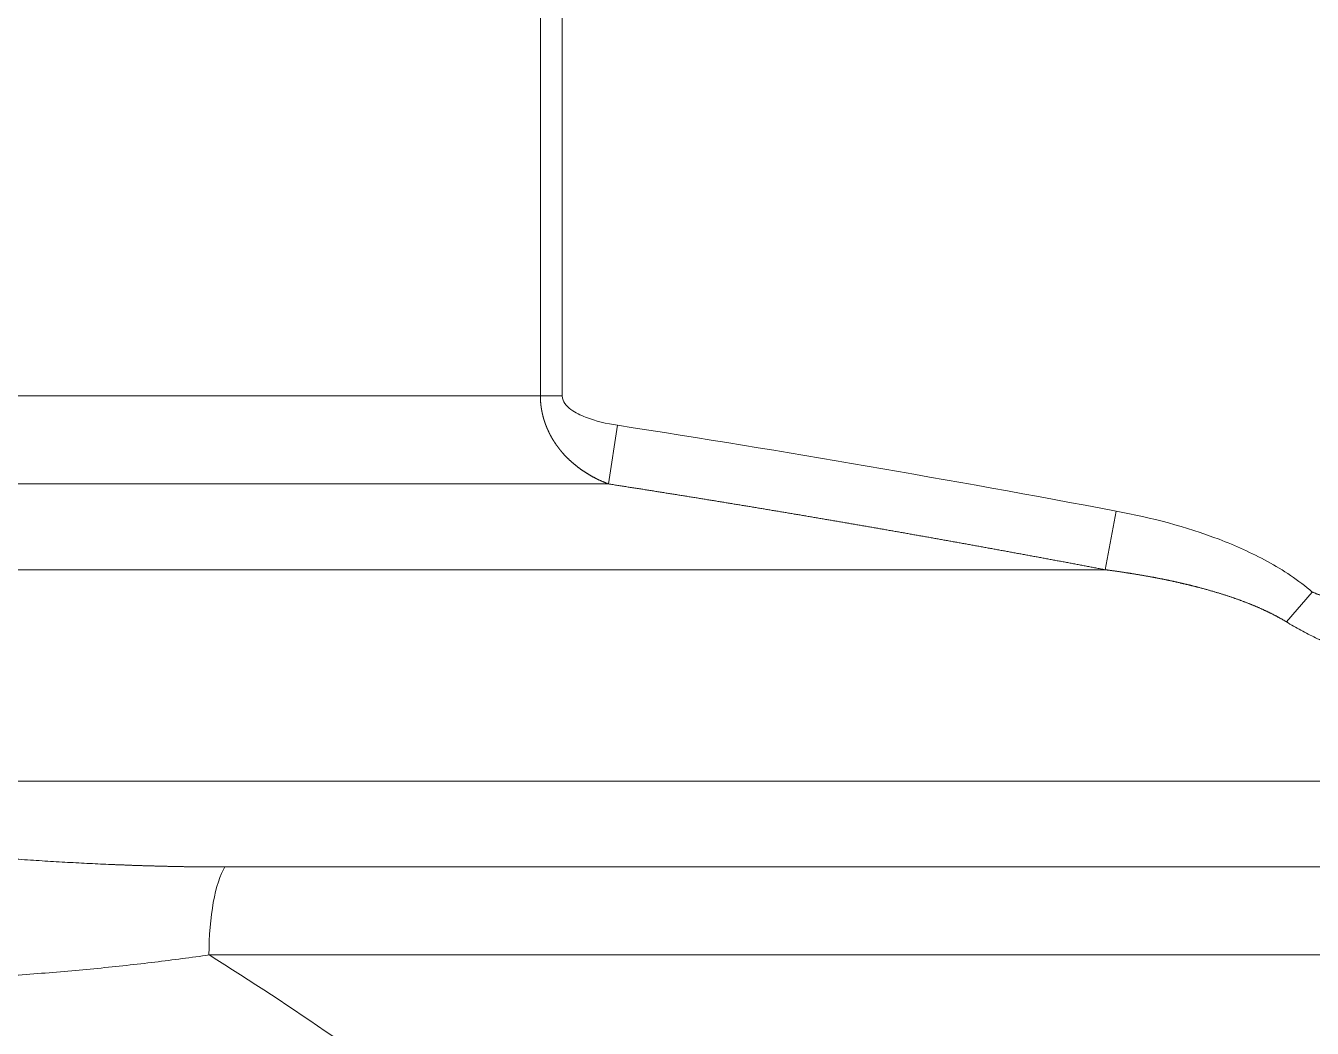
# Model space of a CAD drawing. Header units: millimetres. Extents: x 4664 to 8864, y -38 to 2932.
# Drawn here: x 7886.99 to 7904.46, y 1821.28 to 1834.9 of the extents above; entities that cross this region are included whole.
import ezdxf

# ---------------------------------------------------------------- set-up
doc = ezdxf.new("R2010")
doc.units = ezdxf.units.MM

msp = doc.modelspace()

# ---------------------------------------------------------------- linework, layer by layer
at = {"lineweight": 5}
for p, q in [((7893.978, 1840.925), (7893.978, 1829.869)), ((7894.275, 1829.869), (7894.275, 1840.925)), ((7872.896, 1829.869), (7894.275, 1829.869)), ((7894.902, 1828.674), (7895.025, 1829.471)), ((7874.09, 1828.674), (7894.902, 1828.674)), ((7901.645, 1827.509), (7901.796, 1828.305)), ((7873.117, 1827.509), (7901.645, 1827.509)), ((7904.105, 1826.801), (7904.457, 1827.205)), ((7877.478, 1824.636), (7929.4, 1824.636)), ((7926.065, 1823.471), (7889.695, 1823.471)), ((7889.479, 1822.276), (7926.477, 1822.276))]:
    msp.add_line(p, q, dxfattribs=at)
at = {"lineweight": 5, "extrusion": (0, 0, -1)}
msp.add_ellipse((7889.842, 1822.276), major_axis=(0, 1.306), ratio=0.278426, start_param=4.712389, end_param=5.867354, dxfattribs=at)
at = {"lineweight": 5}
for points, knots in [([(7893.978, 1829.869), (7893.978, 1829.867), (7893.978, 1829.864), (7893.978, 1829.86), (7893.978, 1829.856), (7893.978, 1829.851), (7893.978, 1829.847), (7893.978, 1829.842), (7893.978, 1829.838), (7893.978, 1829.833), (7893.978, 1829.829), (7893.978, 1829.825), (7893.979, 1829.82), (7893.979, 1829.816), (7893.979, 1829.811), (7893.979, 1829.807), (7893.98, 1829.802), (7893.98, 1829.798), (7893.98, 1829.794), (7893.981, 1829.789), (7893.981, 1829.785), (7893.981, 1829.78), (7893.982, 1829.776), (7893.982, 1829.771), (7893.982, 1829.767), (7893.983, 1829.762), (7893.983, 1829.758), (7893.984, 1829.754), (7893.984, 1829.749), (7893.985, 1829.745), (7893.985, 1829.74), (7893.986, 1829.736), (7893.986, 1829.731), (7893.987, 1829.727), (7893.988, 1829.722), (7893.988, 1829.718), (7893.989, 1829.714), (7893.989, 1829.709), (7893.99, 1829.705), (7893.991, 1829.7), (7893.992, 1829.696), (7893.992, 1829.691), (7893.993, 1829.687), (7893.994, 1829.682), (7893.995, 1829.678), (7893.995, 1829.674), (7893.996, 1829.669), (7893.997, 1829.665), (7893.998, 1829.66), (7893.999, 1829.656), (7894, 1829.651), (7894.001, 1829.647), (7894.002, 1829.642), (7894.002, 1829.638), (7894.003, 1829.633), (7894.004, 1829.629), (7894.005, 1829.625), (7894.006, 1829.62), (7894.007, 1829.616), (7894.009, 1829.611), (7894.01, 1829.607), (7894.011, 1829.602), (7894.012, 1829.598), (7894.013, 1829.594), (7894.014, 1829.589), (7894.015, 1829.585), (7894.017, 1829.58), (7894.018, 1829.576), (7894.019, 1829.571), (7894.02, 1829.567), (7894.021, 1829.563), (7894.023, 1829.558), (7894.024, 1829.554), (7894.025, 1829.549), (7894.027, 1829.545), (7894.028, 1829.54), (7894.03, 1829.536), (7894.031, 1829.532), (7894.032, 1829.527), (7894.034, 1829.523), (7894.035, 1829.518), (7894.037, 1829.514), (7894.038, 1829.51), (7894.04, 1829.505), (7894.041, 1829.501), (7894.043, 1829.496), (7894.044, 1829.492), (7894.046, 1829.488), (7894.048, 1829.483), (7894.049, 1829.479), (7894.051, 1829.475), (7894.052, 1829.47), (7894.054, 1829.466), (7894.056, 1829.461), (7894.058, 1829.457), (7894.059, 1829.453), (7894.061, 1829.448), (7894.063, 1829.444), (7894.065, 1829.44), (7894.066, 1829.435), (7894.068, 1829.431), (7894.07, 1829.427), (7894.072, 1829.422), (7894.074, 1829.418), (7894.076, 1829.414), (7894.078, 1829.409), (7894.08, 1829.405), (7894.082, 1829.401), (7894.084, 1829.396), (7894.086, 1829.392), (7894.088, 1829.388), (7894.09, 1829.383), (7894.092, 1829.379), (7894.094, 1829.375), (7894.096, 1829.37), (7894.098, 1829.366), (7894.1, 1829.362), (7894.102, 1829.358), (7894.104, 1829.353), (7894.107, 1829.349), (7894.109, 1829.345), (7894.111, 1829.341), (7894.113, 1829.336), (7894.116, 1829.332), (7894.118, 1829.328), (7894.12, 1829.324), (7894.123, 1829.319), (7894.125, 1829.315), (7894.127, 1829.311), (7894.13, 1829.307), (7894.132, 1829.302), (7894.134, 1829.298), (7894.137, 1829.294), (7894.139, 1829.29), (7894.142, 1829.286), (7894.144, 1829.282), (7894.147, 1829.277), (7894.149, 1829.273), (7894.152, 1829.269), (7894.154, 1829.265), (7894.157, 1829.261), (7894.16, 1829.257), (7894.162, 1829.252), (7894.165, 1829.248), (7894.167, 1829.244), (7894.17, 1829.24), (7894.173, 1829.236), (7894.176, 1829.232), (7894.178, 1829.228), (7894.181, 1829.224), (7894.184, 1829.219), (7894.187, 1829.215), (7894.189, 1829.211), (7894.192, 1829.207), (7894.195, 1829.203), (7894.198, 1829.199), (7894.201, 1829.195), (7894.204, 1829.191), (7894.207, 1829.187), (7894.21, 1829.183), (7894.213, 1829.179), (7894.216, 1829.175), (7894.219, 1829.171), (7894.222, 1829.167), (7894.225, 1829.163), (7894.228, 1829.159), (7894.231, 1829.155), (7894.234, 1829.151), (7894.237, 1829.147), (7894.24, 1829.143), (7894.243, 1829.139), (7894.246, 1829.135), (7894.25, 1829.131), (7894.253, 1829.127), (7894.256, 1829.123), (7894.259, 1829.12), (7894.262, 1829.116), (7894.266, 1829.112), (7894.27, 1829.107), (7894.275, 1829.101), (7894.28, 1829.095), (7894.286, 1829.088), (7894.292, 1829.082), (7894.298, 1829.075), (7894.304, 1829.068), (7894.31, 1829.062), (7894.316, 1829.055), (7894.323, 1829.049), (7894.329, 1829.042), (7894.335, 1829.036), (7894.342, 1829.029), (7894.348, 1829.023), (7894.355, 1829.016), (7894.362, 1829.01), (7894.368, 1829.003), (7894.375, 1828.997), (7894.382, 1828.991), (7894.389, 1828.984), (7894.396, 1828.978), (7894.403, 1828.971), (7894.41, 1828.965), (7894.418, 1828.959), (7894.425, 1828.952), (7894.433, 1828.946), (7894.44, 1828.94), (7894.448, 1828.934), (7894.455, 1828.927), (7894.463, 1828.921), (7894.471, 1828.915), (7894.479, 1828.909), (7894.487, 1828.903), (7894.495, 1828.896), (7894.503, 1828.89), (7894.511, 1828.884), (7894.519, 1828.878), (7894.528, 1828.872), (7894.536, 1828.866), (7894.545, 1828.86), (7894.553, 1828.854), (7894.562, 1828.849), (7894.571, 1828.843), (7894.579, 1828.837), (7894.588, 1828.831), (7894.597, 1828.825), (7894.606, 1828.82), (7894.615, 1828.814), (7894.625, 1828.808), (7894.634, 1828.803), (7894.643, 1828.797), (7894.653, 1828.792), (7894.662, 1828.786), (7894.672, 1828.781), (7894.681, 1828.775), (7894.691, 1828.77), (7894.701, 1828.765), (7894.711, 1828.76), (7894.721, 1828.754), (7894.731, 1828.749), (7894.741, 1828.744), (7894.751, 1828.739), (7894.761, 1828.734), (7894.772, 1828.729), (7894.782, 1828.724), (7894.793, 1828.719), (7894.803, 1828.715), (7894.814, 1828.71), (7894.825, 1828.705), (7894.835, 1828.701), (7894.846, 1828.696), (7894.857, 1828.692), (7894.868, 1828.687), (7894.879, 1828.683), (7894.891, 1828.678), (7894.898, 1828.676), (7894.902, 1828.674)], [0, 0, 0, 0, 0.002602, 0.005204, 0.007808, 0.010414, 0.01302, 0.015628, 0.018238, 0.020849, 0.023461, 0.026074, 0.028689, 0.031306, 0.033924, 0.036543, 0.039164, 0.041787, 0.044412, 0.047037, 0.049665, 0.052294, 0.054926, 0.057558, 0.060193, 0.062829, 0.065468, 0.068108, 0.07075, 0.073393, 0.076039, 0.078687, 0.081336, 0.083988, 0.086642, 0.089298, 0.091955, 0.094615, 0.097277, 0.099942, 0.102608, 0.105277, 0.107947, 0.11062, 0.113296, 0.115973, 0.118653, 0.121336, 0.12402, 0.126707, 0.129397, 0.132089, 0.134783, 0.13748, 0.140179, 0.142881, 0.145586, 0.148293, 0.151003, 0.153715, 0.15643, 0.159148, 0.161868, 0.164591, 0.167317, 0.170046, 0.172777, 0.175511, 0.178248, 0.180988, 0.183731, 0.186477, 0.189226, 0.191977, 0.194732, 0.197489, 0.20025, 0.203014, 0.205781, 0.20855, 0.211323, 0.214099, 0.216879, 0.219661, 0.222447, 0.225236, 0.228028, 0.230823, 0.233622, 0.236424, 0.239229, 0.242038, 0.24485, 0.247665, 0.250484, 0.253306, 0.256132, 0.258961, 0.261794, 0.26463, 0.26747, 0.270314, 0.27316, 0.276011, 0.278865, 0.281723, 0.284584, 0.28745, 0.290319, 0.293191, 0.296067, 0.298948, 0.301832, 0.304719, 0.307611, 0.310506, 0.313405, 0.316308, 0.319216, 0.322126, 0.325041, 0.32796, 0.330883, 0.33381, 0.336741, 0.339676, 0.342615, 0.345558, 0.348505, 0.351456, 0.354411, 0.357371, 0.360335, 0.363303, 0.366275, 0.369251, 0.372232, 0.375216, 0.378205, 0.381199, 0.384197, 0.387199, 0.390205, 0.393216, 0.396231, 0.39925, 0.402274, 0.405303, 0.408336, 0.411373, 0.414415, 0.417461, 0.420512, 0.423568, 0.426628, 0.429692, 0.432761, 0.435835, 0.438913, 0.441996, 0.445084, 0.448176, 0.451273, 0.454375, 0.457482, 0.460593, 0.463709, 0.46683, 0.469955, 0.473085, 0.476221, 0.479361, 0.482505, 0.485655, 0.48881, 0.491969, 0.495134, 0.498303, 0.501477, 0.506888, 0.51233, 0.517804, 0.52331, 0.528849, 0.534419, 0.540022, 0.545657, 0.551325, 0.557025, 0.562757, 0.568523, 0.57432, 0.580151, 0.586015, 0.591911, 0.597841, 0.603803, 0.609799, 0.615827, 0.621889, 0.627984, 0.634113, 0.640275, 0.64647, 0.652699, 0.658962, 0.665258, 0.671588, 0.677951, 0.684348, 0.690779, 0.697244, 0.703743, 0.710276, 0.716843, 0.723445, 0.73008, 0.736749, 0.743453, 0.750191, 0.756963, 0.76377, 0.770611, 0.777487, 0.784397, 0.791342, 0.798321, 0.805335, 0.812384, 0.819467, 0.826586, 0.833739, 0.840927, 0.84815, 0.855407, 0.8627, 0.870028, 0.877391, 0.884789, 0.892222, 0.899691, 0.907194, 0.914733, 0.922307, 0.929917, 0.937562, 0.945242, 0.952958, 0.96071, 0.968496, 0.976319, 0.984177, 0.992071, 1, 1, 1, 1]), ([(7895.025, 1829.471), (7894.877, 1829.493), (7894.73, 1829.527), (7894.522, 1829.608), (7894.454, 1829.641), (7894.332, 1829.73), (7894.275, 1829.792), (7894.275, 1829.869)], [0, 0, 0, 0, 0.5, 0.5, 0.75, 0.75, 1, 1, 1, 1]), ([(7894.902, 1828.674), (7894.923, 1828.671), (7894.964, 1828.664), (7895.027, 1828.655), (7895.089, 1828.645), (7895.152, 1828.635), (7895.214, 1828.625), (7895.277, 1828.615), (7895.339, 1828.606), (7895.402, 1828.596), (7895.465, 1828.586), (7895.527, 1828.576), (7895.59, 1828.566), (7895.652, 1828.556), (7895.715, 1828.546), (7895.777, 1828.536), (7895.84, 1828.526), (7895.903, 1828.516), (7895.965, 1828.506), (7896.028, 1828.496), (7896.091, 1828.486), (7896.153, 1828.476), (7896.216, 1828.465), (7896.279, 1828.455), (7896.341, 1828.445), (7896.404, 1828.435), (7896.467, 1828.425), (7896.529, 1828.414), (7896.592, 1828.404), (7896.655, 1828.394), (7896.718, 1828.383), (7896.78, 1828.373), (7896.843, 1828.363), (7896.906, 1828.352), (7896.969, 1828.342), (7897.031, 1828.331), (7897.094, 1828.321), (7897.157, 1828.31), (7897.22, 1828.3), (7897.283, 1828.289), (7897.346, 1828.279), (7897.408, 1828.268), (7897.471, 1828.258), (7897.534, 1828.247), (7897.597, 1828.236), (7897.66, 1828.226), (7897.723, 1828.215), (7897.786, 1828.204), (7897.849, 1828.193), (7897.911, 1828.183), (7897.974, 1828.172), (7898.037, 1828.161), (7898.1, 1828.15), (7898.163, 1828.139), (7898.226, 1828.129), (7898.289, 1828.118), (7898.352, 1828.107), (7898.415, 1828.096), (7898.478, 1828.085), (7898.541, 1828.074), (7898.604, 1828.063), (7898.667, 1828.052), (7898.731, 1828.041), (7898.794, 1828.03), (7898.857, 1828.019), (7898.92, 1828.008), (7898.983, 1827.996), (7899.046, 1827.985), (7899.109, 1827.974), (7899.172, 1827.963), (7899.236, 1827.952), (7899.299, 1827.94), (7899.362, 1827.929), (7899.425, 1827.918), (7899.488, 1827.907), (7899.552, 1827.895), (7899.615, 1827.884), (7899.678, 1827.873), (7899.741, 1827.861), (7899.805, 1827.85), (7899.868, 1827.838), (7899.931, 1827.827), (7899.994, 1827.815), (7900.058, 1827.804), (7900.121, 1827.792), (7900.184, 1827.781), (7900.248, 1827.769), (7900.311, 1827.758), (7900.375, 1827.746), (7900.438, 1827.734), (7900.501, 1827.723), (7900.565, 1827.711), (7900.628, 1827.699), (7900.692, 1827.688), (7900.755, 1827.676), (7900.819, 1827.664), (7900.882, 1827.652), (7900.946, 1827.64), (7901.009, 1827.629), (7901.073, 1827.617), (7901.136, 1827.605), (7901.2, 1827.593), (7901.263, 1827.581), (7901.327, 1827.569), (7901.391, 1827.557), (7901.454, 1827.545), (7901.518, 1827.533), (7901.581, 1827.521), (7901.624, 1827.513), (7901.645, 1827.509)], [0, 0, 0, 0, 0.009242, 0.018485, 0.02773, 0.036977, 0.046225, 0.055475, 0.064727, 0.07398, 0.083236, 0.092492, 0.101751, 0.111011, 0.120273, 0.129537, 0.138802, 0.148069, 0.157338, 0.166609, 0.175882, 0.185156, 0.194432, 0.20371, 0.21299, 0.222272, 0.231555, 0.240841, 0.250128, 0.259417, 0.268708, 0.278001, 0.287296, 0.296593, 0.305892, 0.315192, 0.324495, 0.333799, 0.343106, 0.352414, 0.361725, 0.371037, 0.380352, 0.389668, 0.398987, 0.408307, 0.41763, 0.426955, 0.436281, 0.44561, 0.454941, 0.464274, 0.473609, 0.482946, 0.492285, 0.501627, 0.51097, 0.520316, 0.529664, 0.539014, 0.548366, 0.55772, 0.567077, 0.576436, 0.585797, 0.59516, 0.604525, 0.613893, 0.623263, 0.632635, 0.642009, 0.651386, 0.660765, 0.670146, 0.679529, 0.688915, 0.698303, 0.707694, 0.717087, 0.726482, 0.735879, 0.745279, 0.754682, 0.764086, 0.773493, 0.782903, 0.792314, 0.801729, 0.811145, 0.820564, 0.829986, 0.83941, 0.848836, 0.858265, 0.867696, 0.87713, 0.886567, 0.896005, 0.905447, 0.914891, 0.924337, 0.933786, 0.943237, 0.952691, 0.962148, 0.971607, 0.981069, 0.990533, 1, 1, 1, 1]), ([(7904.457, 1827.205), (7904.271, 1827.367), (7904.062, 1827.504), (7903.636, 1827.738), (7903.416, 1827.836), (7902.742, 1828.093), (7902.274, 1828.215), (7901.796, 1828.305)], [0, 0, 0, 0, 0.25, 0.25, 0.5, 0.5, 1, 1, 1, 1]), ([(7907.463, 1827.608), (7907.46, 1827.606), (7907.456, 1827.603), (7907.45, 1827.599), (7907.443, 1827.595), (7907.436, 1827.59), (7907.429, 1827.585), (7907.422, 1827.581), (7907.414, 1827.576), (7907.406, 1827.571), (7907.399, 1827.566), (7907.391, 1827.561), (7907.383, 1827.556), (7907.374, 1827.551), (7907.366, 1827.545), (7907.357, 1827.54), (7907.348, 1827.534), (7907.339, 1827.529), (7907.33, 1827.523), (7907.32, 1827.517), (7907.311, 1827.512), (7907.301, 1827.506), (7907.291, 1827.5), (7907.28, 1827.494), (7907.27, 1827.488), (7907.259, 1827.482), (7907.249, 1827.475), (7907.238, 1827.469), (7907.227, 1827.463), (7907.215, 1827.456), (7907.204, 1827.45), (7907.192, 1827.443), (7907.18, 1827.437), (7907.168, 1827.43), (7907.155, 1827.423), (7907.143, 1827.417), (7907.13, 1827.41), (7907.117, 1827.403), (7907.104, 1827.396), (7907.091, 1827.389), (7907.077, 1827.382), (7907.063, 1827.375), (7907.049, 1827.368), (7907.035, 1827.361), (7907.021, 1827.354), (7907.006, 1827.347), (7906.991, 1827.34), (7906.976, 1827.332), (7906.961, 1827.325), (7906.946, 1827.318), (7906.93, 1827.311), (7906.914, 1827.304), (7906.898, 1827.296), (7906.882, 1827.289), (7906.865, 1827.282), (7906.849, 1827.274), (7906.832, 1827.267), (7906.815, 1827.26), (7906.797, 1827.252), (7906.775, 1827.243), (7906.748, 1827.232), (7906.716, 1827.219), (7906.685, 1827.207), (7906.654, 1827.195), (7906.623, 1827.184), (7906.593, 1827.173), (7906.564, 1827.163), (7906.535, 1827.153), (7906.506, 1827.143), (7906.478, 1827.134), (7906.45, 1827.125), (7906.422, 1827.117), (7906.395, 1827.109), (7906.369, 1827.101), (7906.343, 1827.094), (7906.317, 1827.086), (7906.292, 1827.08), (7906.268, 1827.073), (7906.244, 1827.067), (7906.22, 1827.061), (7906.197, 1827.056), (7906.174, 1827.051), (7906.152, 1827.046), (7906.13, 1827.041), (7906.109, 1827.037), (7906.089, 1827.032), (7906.068, 1827.028), (7906.049, 1827.025), (7906.02, 1827.019), (7905.983, 1827.013), (7905.936, 1827.006), (7905.889, 1826.999), (7905.843, 1826.993), (7905.797, 1826.988), (7905.752, 1826.984), (7905.707, 1826.981), (7905.663, 1826.978), (7905.618, 1826.976), (7905.575, 1826.975), (7905.531, 1826.975), (7905.489, 1826.975), (7905.446, 1826.976), (7905.404, 1826.978), (7905.363, 1826.98), (7905.322, 1826.984), (7905.281, 1826.987), (7905.252, 1826.99), (7905.233, 1826.993), (7905.224, 1826.994), (7905.216, 1826.995), (7905.207, 1826.996), (7905.199, 1826.997), (7905.19, 1826.998), (7905.181, 1827), (7905.173, 1827.001), (7905.164, 1827.002), (7905.155, 1827.004), (7905.146, 1827.005), (7905.137, 1827.007), (7905.128, 1827.008), (7905.119, 1827.01), (7905.109, 1827.011), (7905.1, 1827.013), (7905.091, 1827.015), (7905.081, 1827.016), (7905.072, 1827.018), (7905.063, 1827.02), (7905.053, 1827.022), (7905.043, 1827.024), (7905.034, 1827.026), (7905.024, 1827.028), (7905.014, 1827.03), (7905.004, 1827.032), (7904.994, 1827.035), (7904.984, 1827.037), (7904.974, 1827.039), (7904.964, 1827.042), (7904.954, 1827.044), (7904.944, 1827.046), (7904.934, 1827.049), (7904.924, 1827.051), (7904.913, 1827.054), (7904.903, 1827.057), (7904.892, 1827.06), (7904.882, 1827.062), (7904.871, 1827.065), (7904.861, 1827.068), (7904.85, 1827.071), (7904.839, 1827.074), (7904.828, 1827.077), (7904.818, 1827.08), (7904.807, 1827.083), (7904.796, 1827.087), (7904.785, 1827.09), (7904.774, 1827.093), (7904.763, 1827.097), (7904.752, 1827.1), (7904.74, 1827.104), (7904.729, 1827.107), (7904.718, 1827.111), (7904.706, 1827.115), (7904.695, 1827.118), (7904.684, 1827.122), (7904.672, 1827.126), (7904.66, 1827.13), (7904.649, 1827.134), (7904.637, 1827.138), (7904.626, 1827.142), (7904.614, 1827.146), (7904.602, 1827.15), (7904.59, 1827.155), (7904.578, 1827.159), (7904.566, 1827.163), (7904.554, 1827.168), (7904.542, 1827.172), (7904.53, 1827.177), (7904.518, 1827.181), (7904.506, 1827.186), (7904.494, 1827.191), (7904.482, 1827.195), (7904.469, 1827.2), (7904.461, 1827.203), (7904.457, 1827.205)], [0, 0, 0, 0, 0.002496, 0.005055, 0.007677, 0.010363, 0.013113, 0.015926, 0.018802, 0.021742, 0.024746, 0.027812, 0.030943, 0.034136, 0.037394, 0.040714, 0.044098, 0.047546, 0.051057, 0.054631, 0.058269, 0.06197, 0.065734, 0.069562, 0.073454, 0.077408, 0.081426, 0.085507, 0.089652, 0.093859, 0.09813, 0.102464, 0.106862, 0.111322, 0.115846, 0.120433, 0.125083, 0.129796, 0.134572, 0.139411, 0.144313, 0.149278, 0.154306, 0.159397, 0.164551, 0.169767, 0.175046, 0.180388, 0.185793, 0.19126, 0.19679, 0.202382, 0.208037, 0.213754, 0.219534, 0.225376, 0.23128, 0.237246, 0.243275, 0.249365, 0.260452, 0.271361, 0.282094, 0.292649, 0.303027, 0.313229, 0.323254, 0.333102, 0.342773, 0.352268, 0.361587, 0.37073, 0.379697, 0.388487, 0.397102, 0.405542, 0.413806, 0.421895, 0.429809, 0.437548, 0.445112, 0.452502, 0.459718, 0.46676, 0.473628, 0.480322, 0.486843, 0.49319, 0.499365, 0.514596, 0.529667, 0.54458, 0.559335, 0.573932, 0.588372, 0.602655, 0.616782, 0.630754, 0.644571, 0.658234, 0.671743, 0.6851, 0.698306, 0.711361, 0.724266, 0.737022, 0.74963, 0.752263, 0.754916, 0.757588, 0.760279, 0.76299, 0.765721, 0.76847, 0.77124, 0.774028, 0.776836, 0.779664, 0.782511, 0.785377, 0.788262, 0.791167, 0.794092, 0.797035, 0.799998, 0.80298, 0.805981, 0.809001, 0.812041, 0.8151, 0.818178, 0.821275, 0.824391, 0.827527, 0.830681, 0.833855, 0.837047, 0.840259, 0.84349, 0.846739, 0.850007, 0.853295, 0.856601, 0.859926, 0.86327, 0.866633, 0.870015, 0.873415, 0.876834, 0.880272, 0.883729, 0.887204, 0.890698, 0.89421, 0.897741, 0.901291, 0.904859, 0.908446, 0.912051, 0.915674, 0.919316, 0.922977, 0.926655, 0.930353, 0.934068, 0.937802, 0.941553, 0.945323, 0.949112, 0.952918, 0.956743, 0.960585, 0.964446, 0.968325, 0.972222, 0.976136, 0.980069, 0.984019, 0.987988, 0.991974, 0.995978, 1, 1, 1, 1]), ([(7901.645, 1827.509), (7901.651, 1827.508), (7901.662, 1827.507), (7901.679, 1827.504), (7901.696, 1827.502), (7901.713, 1827.5), (7901.729, 1827.498), (7901.746, 1827.495), (7901.763, 1827.493), (7901.78, 1827.491), (7901.796, 1827.488), (7901.813, 1827.486), (7901.829, 1827.484), (7901.846, 1827.481), (7901.862, 1827.479), (7901.878, 1827.476), (7901.894, 1827.474), (7901.911, 1827.471), (7901.927, 1827.469), (7901.943, 1827.466), (7901.959, 1827.464), (7901.975, 1827.461), (7901.991, 1827.459), (7902.007, 1827.456), (7902.023, 1827.454), (7902.039, 1827.451), (7902.054, 1827.449), (7902.07, 1827.446), (7902.086, 1827.443), (7902.101, 1827.441), (7902.117, 1827.438), (7902.132, 1827.436), (7902.148, 1827.433), (7902.163, 1827.43), (7902.179, 1827.428), (7902.194, 1827.425), (7902.209, 1827.422), (7902.224, 1827.419), (7902.24, 1827.417), (7902.255, 1827.414), (7902.27, 1827.411), (7902.285, 1827.408), (7902.3, 1827.406), (7902.315, 1827.403), (7902.329, 1827.4), (7902.344, 1827.397), (7902.359, 1827.394), (7902.374, 1827.391), (7902.388, 1827.388), (7902.403, 1827.386), (7902.417, 1827.383), (7902.432, 1827.38), (7902.446, 1827.377), (7902.461, 1827.374), (7902.475, 1827.371), (7902.489, 1827.368), (7902.504, 1827.365), (7902.518, 1827.362), (7902.532, 1827.359), (7902.546, 1827.356), (7902.56, 1827.353), (7902.574, 1827.35), (7902.588, 1827.347), (7902.602, 1827.344), (7902.616, 1827.341), (7902.629, 1827.338), (7902.643, 1827.335), (7902.657, 1827.332), (7902.67, 1827.328), (7902.684, 1827.325), (7902.697, 1827.322), (7902.711, 1827.319), (7902.724, 1827.316), (7902.738, 1827.313), (7902.751, 1827.31), (7902.764, 1827.306), (7902.777, 1827.303), (7902.79, 1827.3), (7902.804, 1827.297), (7902.817, 1827.294), (7902.83, 1827.29), (7902.843, 1827.287), (7902.855, 1827.284), (7902.868, 1827.281), (7902.881, 1827.277), (7902.894, 1827.274), (7902.909, 1827.27), (7902.927, 1827.265), (7902.947, 1827.26), (7902.967, 1827.255), (7902.987, 1827.249), (7903.007, 1827.244), (7903.027, 1827.238), (7903.047, 1827.233), (7903.067, 1827.227), (7903.086, 1827.221), (7903.105, 1827.216), (7903.125, 1827.21), (7903.144, 1827.204), (7903.163, 1827.199), (7903.182, 1827.193), (7903.2, 1827.187), (7903.219, 1827.181), (7903.238, 1827.176), (7903.256, 1827.17), (7903.274, 1827.164), (7903.293, 1827.158), (7903.311, 1827.152), (7903.329, 1827.146), (7903.346, 1827.14), (7903.364, 1827.134), (7903.382, 1827.128), (7903.399, 1827.122), (7903.416, 1827.116), (7903.434, 1827.11), (7903.451, 1827.104), (7903.468, 1827.098), (7903.484, 1827.092), (7903.501, 1827.086), (7903.518, 1827.079), (7903.534, 1827.073), (7903.551, 1827.067), (7903.567, 1827.061), (7903.583, 1827.054), (7903.599, 1827.048), (7903.615, 1827.042), (7903.631, 1827.035), (7903.646, 1827.029), (7903.662, 1827.023), (7903.677, 1827.016), (7903.692, 1827.01), (7903.707, 1827.003), (7903.722, 1826.997), (7903.737, 1826.99), (7903.752, 1826.984), (7903.767, 1826.977), (7903.781, 1826.971), (7903.796, 1826.964), (7903.81, 1826.957), (7903.824, 1826.951), (7903.838, 1826.944), (7903.852, 1826.938), (7903.866, 1826.931), (7903.88, 1826.924), (7903.893, 1826.917), (7903.907, 1826.911), (7903.92, 1826.904), (7903.933, 1826.897), (7903.946, 1826.89), (7903.959, 1826.884), (7903.972, 1826.877), (7903.985, 1826.87), (7903.997, 1826.863), (7904.01, 1826.856), (7904.022, 1826.85), (7904.034, 1826.843), (7904.047, 1826.836), (7904.059, 1826.829), (7904.07, 1826.822), (7904.082, 1826.815), (7904.094, 1826.808), (7904.101, 1826.803), (7904.105, 1826.801)], [0, 0, 0, 0, 0.00665, 0.01328, 0.019893, 0.026486, 0.033061, 0.039618, 0.046155, 0.052675, 0.059175, 0.065657, 0.07212, 0.078565, 0.084991, 0.091398, 0.097787, 0.104157, 0.110508, 0.116841, 0.123155, 0.12945, 0.135727, 0.141985, 0.148225, 0.154446, 0.160648, 0.166832, 0.172997, 0.179143, 0.185271, 0.19138, 0.197471, 0.203543, 0.209596, 0.215631, 0.221647, 0.227644, 0.233623, 0.239583, 0.245524, 0.251447, 0.257351, 0.263237, 0.269104, 0.274952, 0.280782, 0.286593, 0.292386, 0.29816, 0.303915, 0.309652, 0.31537, 0.321069, 0.32675, 0.332412, 0.338056, 0.343681, 0.349287, 0.354875, 0.360445, 0.365995, 0.371527, 0.377041, 0.382536, 0.388012, 0.39347, 0.398909, 0.404329, 0.409731, 0.415115, 0.42048, 0.425826, 0.431154, 0.436463, 0.441753, 0.447025, 0.452279, 0.457514, 0.46273, 0.467928, 0.473107, 0.478268, 0.483411, 0.488534, 0.493639, 0.498726, 0.506931, 0.515095, 0.523216, 0.531296, 0.539334, 0.547329, 0.555284, 0.563196, 0.571066, 0.578895, 0.586682, 0.594428, 0.602131, 0.609794, 0.617414, 0.624993, 0.63253, 0.640026, 0.64748, 0.654893, 0.662264, 0.669594, 0.676883, 0.68413, 0.691336, 0.698501, 0.705624, 0.712706, 0.719747, 0.726747, 0.733706, 0.740623, 0.7475, 0.754336, 0.761131, 0.767885, 0.774598, 0.78127, 0.787901, 0.794492, 0.801042, 0.807552, 0.814021, 0.820449, 0.826838, 0.833185, 0.839493, 0.84576, 0.851987, 0.858173, 0.86432, 0.870426, 0.876493, 0.88252, 0.888507, 0.894454, 0.900361, 0.906229, 0.912057, 0.917846, 0.923596, 0.929306, 0.934977, 0.940608, 0.946201, 0.951755, 0.95727, 0.962746, 0.968183, 0.973582, 0.978942, 0.984264, 0.989547, 0.994793, 1, 1, 1, 1]), ([(7904.105, 1826.801), (7904.17, 1826.761), (7904.236, 1826.723), (7904.368, 1826.651), (7904.435, 1826.616), (7904.571, 1826.552), (7904.64, 1826.522), (7904.78, 1826.467), (7904.851, 1826.442), (7904.995, 1826.397), (7905.069, 1826.377), (7905.219, 1826.343), (7905.295, 1826.328), (7905.451, 1826.304), (7905.53, 1826.294), (7905.651, 1826.284), (7905.692, 1826.282), (7905.754, 1826.279), (7905.785, 1826.277), (7905.821, 1826.276), (7905.839, 1826.276), (7905.849, 1826.276), (7905.853, 1826.276), (7905.855, 1826.276), (7905.857, 1826.276), (7905.857, 1826.276), (7905.857, 1826.276), (7905.858, 1826.276), (7905.858, 1826.276), (7905.858, 1826.276), (7905.858, 1826.276), (7905.928, 1826.274), (7906, 1826.275), (7906.143, 1826.281), (7906.215, 1826.285), (7906.359, 1826.299), (7906.432, 1826.307), (7906.542, 1826.323), (7906.578, 1826.328), (7906.633, 1826.338), (7906.661, 1826.342), (7906.693, 1826.348), (7906.709, 1826.351), (7906.717, 1826.353), (7906.72, 1826.354), (7906.723, 1826.354), (7906.724, 1826.354), (7906.798, 1826.369), (7906.87, 1826.384), (7907.012, 1826.419), (7907.081, 1826.437), (7907.216, 1826.477), (7907.282, 1826.499), (7907.411, 1826.544), (7907.473, 1826.569), (7907.534, 1826.594)], [0, 0, 0, 0, 0.0625, 0.0625, 0.125, 0.125, 0.1875, 0.1875, 0.25, 0.25, 0.3125, 0.3125, 0.375, 0.375, 0.4375, 0.4375, 0.46875, 0.46875, 0.484375, 0.492188, 0.496094, 0.498047, 0.499023, 0.499512, 0.499756, 0.499878, 0.499939, 0.499969, 0.499985, 0.499985, 0.5, 0.5, 0.5625, 0.5625, 0.625, 0.625, 0.6875, 0.6875, 0.71875, 0.71875, 0.734375, 0.742188, 0.746094, 0.748047, 0.749023, 0.749023, 0.75, 0.75, 0.8125, 0.8125, 0.875, 0.875, 0.9375, 0.9375, 1, 1, 1, 1]), ([(7889.695, 1823.471), (7889.689, 1823.471), (7889.677, 1823.471), (7889.659, 1823.471), (7889.641, 1823.471), (7889.623, 1823.471), (7889.606, 1823.471), (7889.588, 1823.471), (7889.569, 1823.471), (7889.551, 1823.471), (7889.533, 1823.471), (7889.515, 1823.471), (7889.497, 1823.471), (7889.479, 1823.471), (7889.461, 1823.472), (7889.443, 1823.472), (7889.425, 1823.472), (7889.407, 1823.472), (7889.388, 1823.472), (7889.37, 1823.472), (7889.352, 1823.472), (7889.334, 1823.473), (7889.316, 1823.473), (7889.297, 1823.473), (7889.279, 1823.473), (7889.261, 1823.474), (7889.243, 1823.474), (7889.224, 1823.474), (7889.206, 1823.474), (7889.188, 1823.475), (7889.169, 1823.475), (7889.151, 1823.475), (7889.132, 1823.475), (7889.114, 1823.476), (7889.096, 1823.476), (7889.077, 1823.476), (7889.059, 1823.477), (7889.04, 1823.477), (7889.022, 1823.477), (7889.003, 1823.478), (7888.985, 1823.478), (7888.966, 1823.479), (7888.947, 1823.479), (7888.929, 1823.479), (7888.91, 1823.48), (7888.892, 1823.48), (7888.873, 1823.481), (7888.854, 1823.481), (7888.836, 1823.482), (7888.817, 1823.482), (7888.798, 1823.482), (7888.78, 1823.483), (7888.761, 1823.483), (7888.742, 1823.484), (7888.723, 1823.485), (7888.705, 1823.485), (7888.686, 1823.486), (7888.667, 1823.486), (7888.648, 1823.487), (7888.629, 1823.487), (7888.61, 1823.488), (7888.592, 1823.488), (7888.573, 1823.489), (7888.554, 1823.49), (7888.535, 1823.49), (7888.516, 1823.491), (7888.497, 1823.491), (7888.478, 1823.492), (7888.459, 1823.493), (7888.44, 1823.493), (7888.421, 1823.494), (7888.402, 1823.495), (7888.383, 1823.495), (7888.364, 1823.496), (7888.345, 1823.497), (7888.325, 1823.498), (7888.306, 1823.498), (7888.287, 1823.499), (7888.268, 1823.5), (7888.249, 1823.501), (7888.23, 1823.501), (7888.21, 1823.502), (7888.191, 1823.503), (7888.172, 1823.504), (7888.153, 1823.505), (7888.133, 1823.505), (7888.023, 1823.51), (7887.819, 1823.52), (7887.518, 1823.536), (7887.21, 1823.554), (7886.893, 1823.575), (7886.63, 1823.594), (7886.424, 1823.609), (7886.276, 1823.621), (7886.127, 1823.633), (7885.977, 1823.645), (7885.826, 1823.658), (7885.673, 1823.671), (7885.519, 1823.685), (7885.363, 1823.699), (7885.207, 1823.713), (7884.982, 1823.735), (7884.686, 1823.764), (7884.314, 1823.802), (7883.931, 1823.843), (7883.551, 1823.884), (7883.176, 1823.927), (7882.806, 1823.97), (7882.424, 1824.015), (7882.049, 1824.06), (7881.679, 1824.105), (7881.312, 1824.151), (7880.925, 1824.199), (7880.618, 1824.238), (7880.393, 1824.266), (7880.254, 1824.284), (7880.106, 1824.303), (7879.948, 1824.323), (7879.779, 1824.344), (7879.601, 1824.367), (7879.412, 1824.391), (7879.214, 1824.417), (7879.038, 1824.439), (7878.889, 1824.458), (7878.772, 1824.473), (7878.66, 1824.487), (7878.551, 1824.501), (7878.447, 1824.514), (7878.347, 1824.527), (7878.251, 1824.539), (7878.16, 1824.55), (7878.073, 1824.561), (7877.989, 1824.572), (7877.911, 1824.582), (7877.836, 1824.591), (7877.766, 1824.6), (7877.7, 1824.608), (7877.638, 1824.616), (7877.581, 1824.623), (7877.528, 1824.63), (7877.494, 1824.634), (7877.478, 1824.636)], [0, 0, 0, 0, 0.001403, 0.002808, 0.004214, 0.005622, 0.007032, 0.008443, 0.009856, 0.01127, 0.012686, 0.014104, 0.015523, 0.016944, 0.018367, 0.019791, 0.021217, 0.022645, 0.024074, 0.025505, 0.026937, 0.028371, 0.029807, 0.031245, 0.032684, 0.034125, 0.035568, 0.037012, 0.038458, 0.039906, 0.041355, 0.042806, 0.044259, 0.045713, 0.047169, 0.048627, 0.050087, 0.051548, 0.053011, 0.054475, 0.055942, 0.05741, 0.05888, 0.060351, 0.061825, 0.0633, 0.064776, 0.066255, 0.067735, 0.069217, 0.0707, 0.072186, 0.073673, 0.075162, 0.076653, 0.078145, 0.079639, 0.081135, 0.082633, 0.084132, 0.085633, 0.087136, 0.088641, 0.090148, 0.091656, 0.093166, 0.094678, 0.096191, 0.097707, 0.099224, 0.100743, 0.102264, 0.103786, 0.105311, 0.106837, 0.108365, 0.109895, 0.111426, 0.11296, 0.114495, 0.116032, 0.117571, 0.119111, 0.120654, 0.122198, 0.123744, 0.125292, 0.148749, 0.172956, 0.197922, 0.223653, 0.250157, 0.262099, 0.274161, 0.286342, 0.298644, 0.311068, 0.323613, 0.33628, 0.34907, 0.361983, 0.37502, 0.40466, 0.43536, 0.467127, 0.499968, 0.529724, 0.560471, 0.592216, 0.624965, 0.653813, 0.684259, 0.716308, 0.749969, 0.760607, 0.772055, 0.784313, 0.797384, 0.811268, 0.825968, 0.841484, 0.857818, 0.874972, 0.884887, 0.894455, 0.903675, 0.912547, 0.92107, 0.929244, 0.937069, 0.944545, 0.95167, 0.958445, 0.96487, 0.970943, 0.976665, 0.982036, 0.987055, 0.991722, 0.996037, 1, 1, 1, 1]), ([(7877.232, 1822.234), (7877.516, 1822.209), (7877.796, 1822.184), (7878.346, 1822.139), (7878.617, 1822.118), (7879.15, 1822.078), (7879.412, 1822.059), (7879.8, 1822.033), (7879.929, 1822.025), (7880.183, 1822.009), (7880.31, 1822.002), (7880.687, 1821.981), (7880.934, 1821.968), (7881.298, 1821.951), (7881.419, 1821.946), (7881.598, 1821.939), (7881.657, 1821.937), (7881.776, 1821.933), (7881.835, 1821.931), (7882.128, 1821.921), (7882.359, 1821.915), (7882.7, 1821.907), (7882.813, 1821.905), (7882.981, 1821.903), (7883.064, 1821.902), (7883.161, 1821.9), (7883.21, 1821.9), (7883.234, 1821.9), (7883.246, 1821.9), (7883.252, 1821.899), (7883.255, 1821.899), (7883.256, 1821.899), (7883.257, 1821.899), (7883.257, 1821.899), (7883.258, 1821.899), (7883.258, 1821.899), (7883.258, 1821.899), (7883.258, 1821.899), (7883.258, 1821.899), (7883.397, 1821.898), (7883.671, 1821.897), (7884.074, 1821.898), (7884.468, 1821.902), (7884.725, 1821.907), (7885.105, 1821.915), (7885.353, 1821.923), (7885.716, 1821.937), (7885.835, 1821.942), (7886.012, 1821.951), (7886.1, 1821.955), (7886.202, 1821.96), (7886.252, 1821.963), (7886.277, 1821.964), (7886.29, 1821.965), (7886.296, 1821.965), (7886.299, 1821.966), (7886.301, 1821.966), (7886.302, 1821.966), (7886.302, 1821.966), (7886.302, 1821.966), (7886.303, 1821.966), (7886.303, 1821.966), (7886.303, 1821.966), (7886.303, 1821.966), (7886.447, 1821.974), (7886.733, 1821.991), (7887.153, 1822.022), (7887.565, 1822.056), (7887.967, 1822.093), (7888.36, 1822.134), (7888.743, 1822.178), (7889.117, 1822.226), (7889.359, 1822.259), (7889.479, 1822.276)], [0, 0, 0, 0, 0.0625, 0.0625, 0.125, 0.125, 0.1875, 0.1875, 0.21875, 0.21875, 0.25, 0.25, 0.3125, 0.3125, 0.34375, 0.34375, 0.359375, 0.359375, 0.375, 0.375, 0.4375, 0.4375, 0.46875, 0.46875, 0.484375, 0.492187, 0.496094, 0.498047, 0.499023, 0.499512, 0.499756, 0.499878, 0.499939, 0.499969, 0.499985, 0.499992, 0.499996, 0.499996, 0.5, 0.5, 0.53125, 0.5625, 0.59375, 0.625, 0.625, 0.6875, 0.6875, 0.71875, 0.71875, 0.734375, 0.742187, 0.746094, 0.748047, 0.749023, 0.749512, 0.749756, 0.749878, 0.749939, 0.749969, 0.749985, 0.749992, 0.749996, 0.749996, 0.75, 0.75, 0.78125, 0.8125, 0.84375, 0.875, 0.90625, 0.9375, 0.96875, 1, 1, 1, 1]), ([(7900.965, 1811.362), (7900.587, 1811.903), (7900.197, 1812.435), (7899.391, 1813.478), (7898.975, 1813.989), (7898.117, 1814.991), (7897.675, 1815.482), (7896.991, 1816.203), (7896.76, 1816.44), (7896.409, 1816.793), (7896.231, 1816.969), (7896.022, 1817.172), (7895.917, 1817.273), (7895.865, 1817.323), (7895.838, 1817.348), (7895.825, 1817.361), (7895.819, 1817.367), (7895.816, 1817.37), (7895.814, 1817.372), (7895.813, 1817.373), (7895.331, 1817.832), (7894.839, 1818.278), (7894.083, 1818.928), (7893.828, 1819.142), (7893.441, 1819.458), (7893.247, 1819.615), (7893.018, 1819.795), (7892.903, 1819.885), (7892.846, 1819.93), (7892.817, 1819.953), (7892.803, 1819.964), (7892.795, 1819.969), (7892.792, 1819.972), (7892.79, 1819.974), (7892.789, 1819.974), (7892.789, 1819.975), (7892.788, 1819.975), (7892.255, 1820.388), (7891.712, 1820.787), (7890.609, 1821.554), (7890.048, 1821.922), (7889.479, 1822.276)], [0, 0, 0, 0, 0.125, 0.125, 0.25, 0.25, 0.375, 0.375, 0.4375, 0.4375, 0.46875, 0.484375, 0.492188, 0.496094, 0.498047, 0.499023, 0.499512, 0.499756, 0.499756, 0.5, 0.5, 0.625, 0.625, 0.6875, 0.6875, 0.71875, 0.734375, 0.742188, 0.746094, 0.748047, 0.749023, 0.749512, 0.749756, 0.749878, 0.749939, 0.749939, 0.75, 0.75, 0.875, 0.875, 1, 1, 1, 1])]:
    msp.add_open_spline(points, degree=3, knots=knots, dxfattribs=at)
msp.add_open_spline([(7901.796, 1828.305), (7899.545, 1828.73), (7897.288, 1829.12), (7895.025, 1829.471)], degree=3, dxfattribs=at)

doc.saveas('drawing.dxf')
